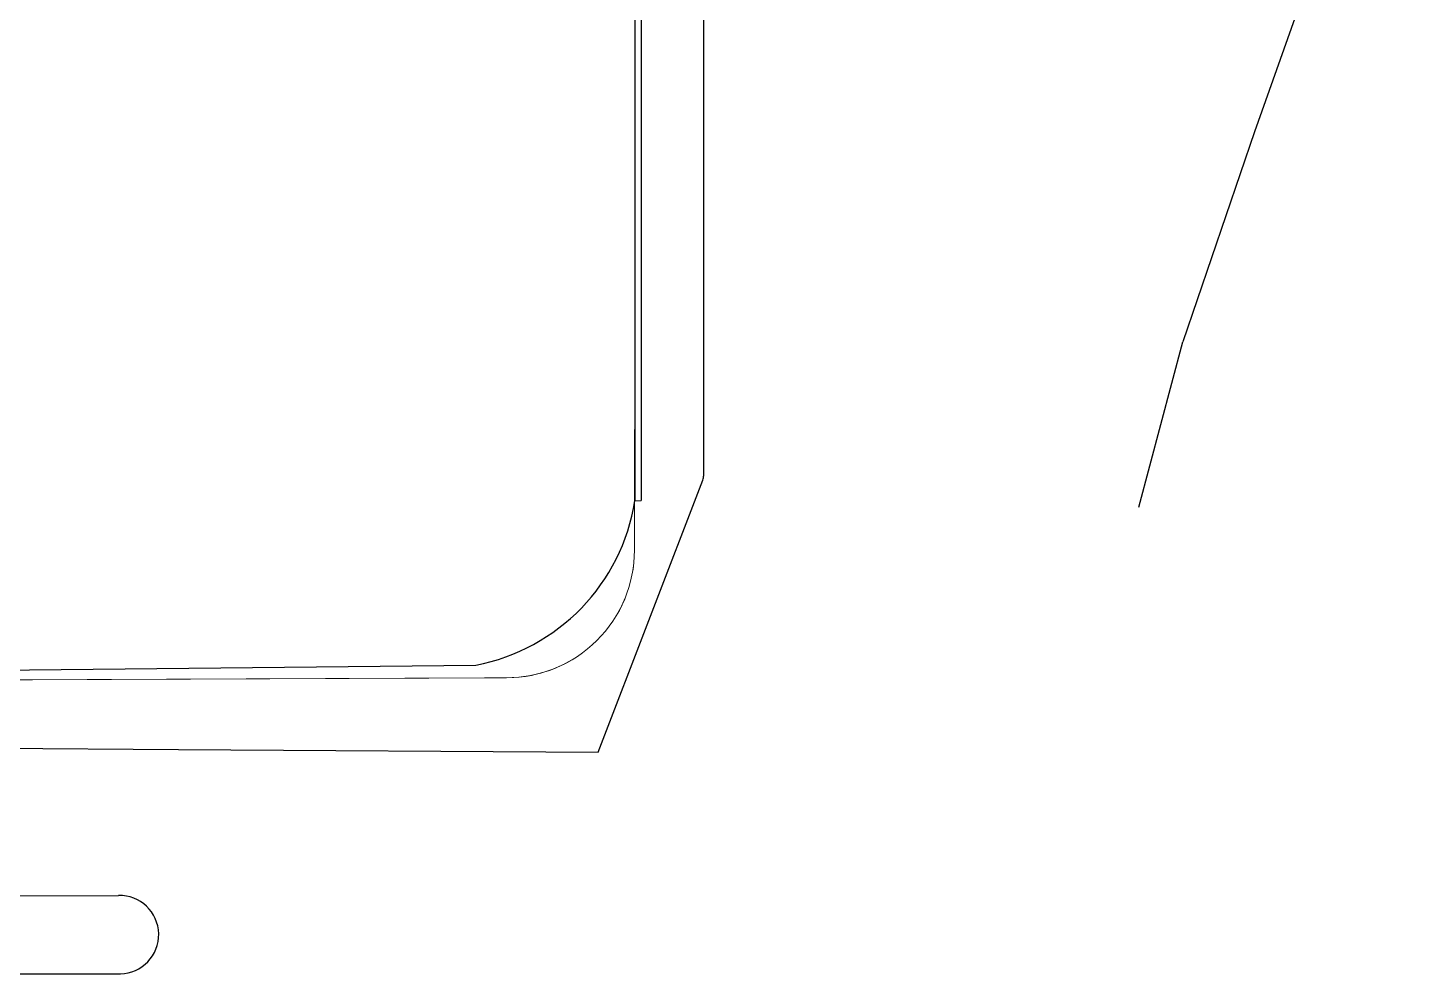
# Model space of a CAD drawing. Header units: metres. Extents: x -331 to 2982, y 362 to 2539.
# Drawn here: x 2868.3 to 2922.9, y 1256.5 to 1293.5 of the extents above; entities that cross this region are included whole.
import ezdxf

# ---------------------------------------------------------------- set-up
doc = ezdxf.new("R2010")
doc.units = ezdxf.units.M
doc.layers.get('0').update_dxf_attribs({"color": 251})
doc.layers.add('Pis', color=251, linetype='Continuous')

msp = doc.modelspace()

# ---------------------------------------------------------------- linework, layer by layer
at = {"lineweight": 0}
msp.add_lwpolyline([(2692.518, 1267.281), (2886.962, 1268.097, 0.414222), (2891.963, 1273.083, 0.000679), (2891.975, 1306.701), (2900.167, 1306.701), (2900.767, 1306.701), (2900.767, 1305.727, 0.742789), (2904.471, 1304.872), (2905.781, 1308.262), (2912.682, 1330.97), (2930.662, 1369.788), (2936.383, 1381.538), (2959.535, 1425.137), (2972.498, 1447.641), (2973.386, 1449.183), (2974.618, 1451.303, 0.577621), (2973.155, 1453.859), (2919.448, 1453.786), (2871.128, 1453.815), (2844.526, 1453.596), (2835.976, 1453.544), (2739.49, 1452.841)], format="xyb", dxfattribs=at)
at = {"layer": 'Pis'}
for p, q in [((2894.667, 1276.002), (2894.667, 1321.498)), ((2911.672, 1274.77), (2913.387, 1281.223)), ((2890.548, 1265.194), (2894.634, 1275.823)), ((2857.667, 1268.293), (2885.765, 1268.594)), ((2857.647, 1265.414), (2874.152, 1265.301)), ((2874.152, 1265.301), (2890.548, 1265.194)), ((2857.127, 1259.556), (2871.804, 1259.593)), ((2858.632, 1256.521), (2871.875, 1256.529))]:
    msp.add_line(p, q, dxfattribs=at)
at = {"layer": 'Pis', "extrusion": (-1.17006e-05, -7.63458e-06, -1)}
for p, q in [((2891.975, 1315.611), (2891.975, 1275.002)), ((2892.229, 1315.611), (2892.229, 1275.019)), ((2891.976, 1275.013), (2892.226, 1275.028))]:
    msp.add_line(p, q, dxfattribs=at)
at = {"layer": 'Pis', "extrusion": (-3.3752e-07, 5.77924e-05, 1)}
for p, q in [((2919.537, 1298.874), (2916.187, 1289.428)), ((2916.187, 1289.428), (2913.387, 1281.223))]:
    msp.add_line(p, q, dxfattribs=at)
at = {"layer": 'Pis', "const_width": 0.03}
msp.add_lwpolyline([(2692.518, 1267.281), (2886.962, 1268.097, 0.414222), (2891.963, 1273.083, 0.000679), (2891.975, 1306.701), (2900.167, 1306.701), (2900.767, 1306.701), (2900.767, 1305.727, 0.742789), (2904.471, 1304.872), (2905.781, 1308.262), (2912.682, 1330.97), (2930.662, 1369.788), (2936.383, 1381.538), (2959.535, 1425.137), (2972.498, 1447.641), (2973.386, 1449.183), (2974.618, 1451.303, 0.577621), (2973.155, 1453.859), (2919.448, 1453.786), (2871.128, 1453.815), (2844.526, 1453.596), (2835.976, 1453.544), (2739.49, 1452.841)], format="xyb", dxfattribs=at)
at = {"layer": 'Pis'}
for centre, radius, start, end in [((2894.167, 1276.002), 0.5, 338.9733, 0), ((2871.84, 1258.061), 1.532, 271.3154, 91.3154)]:
    msp.add_arc(centre, radius, start, end, dxfattribs=at)
at = {"layer": 'Pis', "extrusion": (1.17006e-05, 7.63458e-06, 1)}
msp.add_arc((2884.305, 1276.225, 0.043), 7.769, 280.8327, 351.0293, dxfattribs=at)

doc.saveas('drawing.dxf')
